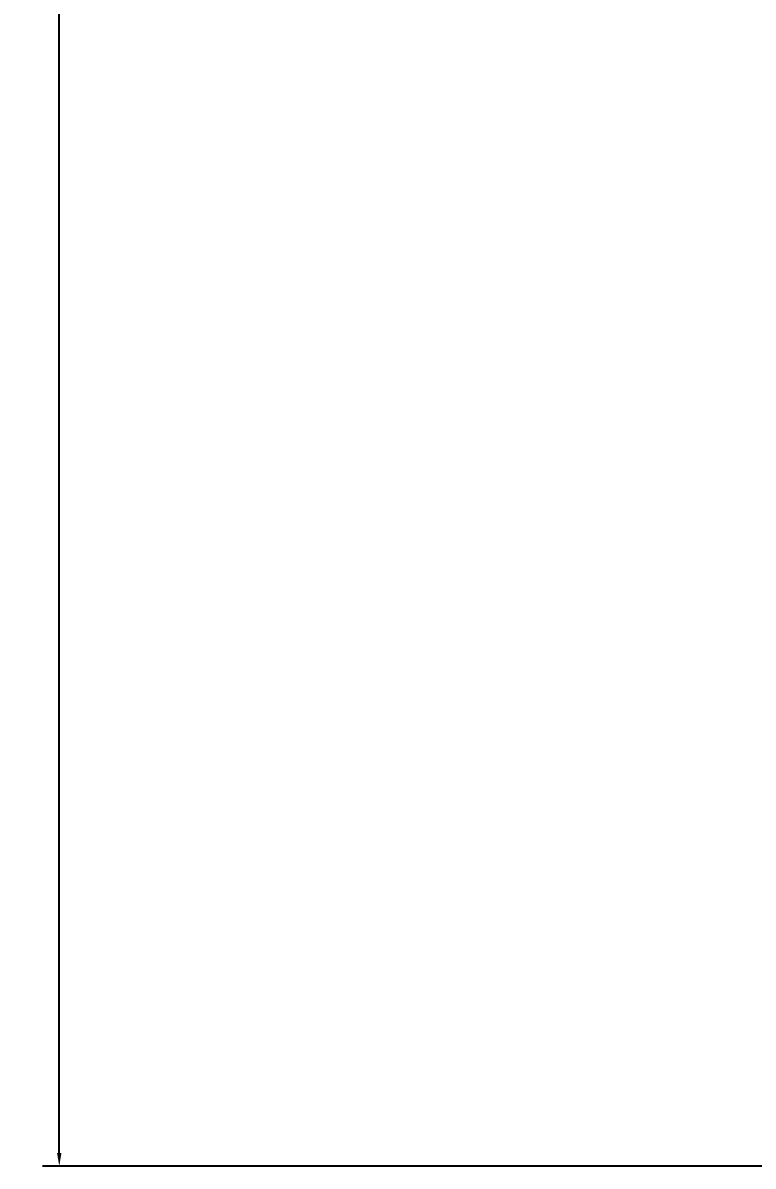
# Model space of a CAD drawing. Header units: millimetres. Extents: x 0 to 3000, y 0 to 3000.
# Drawn here: x 1315.8 to 1455.5, y 253.7 to 472.4 of the extents above; entities that cross this region are included whole.
import ezdxf

# ---------------------------------------------------------------- set-up
doc = ezdxf.new("R2010")
doc.units = ezdxf.units.MM
doc.layers.add('Dimension (ANSI)', color=7, linetype='Continuous', lineweight=25)
doc.styles.add('Note Text (ANSI)', font='tahoma.ttf')
doc.dimstyles.new('Default - mm (ANSI)', dxfattribs={"dimtxt": 10, "dimasz": 2.5, "dimexe": 3.175, "dimexo": 1.6002, "dimgap": 0.8, "dimtad": 0, "dimtoh": 1, "dimrnd": 1e-08, "dimzin": 4, "dimdsep": 46, "dimtxsty": 'Note Text (ANSI)', "dimcen": 0.09, "dimdle": 10, "dimclrd": 256, "dimclre": 256, "dimclrt": 256, "dimadec": 1, "dimazin": 1, "dimtfac": 0.3048, "dimtofl": 0, "dimtmove": 0, "dimatfit": 3, "dimfxl": 1, "dimtolj": 1, "dimtzin": 4, "dimlwd": -1, "dimlwe": -1, "dimarcsym": 0})

# ---------------------------------------------------------------- blocks, each defined once
blk = doc.blocks.new('*D17')
at = {"layer": 'Defpoints', "color": 0, "transparency": 16777216}
for p in [(1548.72, 1134.87), (1322.72, 253.67), (1548.72, 253.67)]:
    blk.add_point(p, dxfattribs=at)
at = {"layer": 'Dimension (ANSI)', "transparency": 16777216}
for p, q in [((1547.12, 1134.87), (1319.54, 1134.87)), ((1322.72, 1132.37), (1322.72, 743.43)), ((1322.72, 256.17), (1322.72, 645.11)), ((1547.12, 253.67), (1319.54, 253.67))]:
    blk.add_line(p, q, dxfattribs=at)
for points in [[(1322.3, 1132.37), (1323.13, 1132.37), (1322.72, 1134.87)], [(1322.3, 256.17), (1323.13, 256.17), (1322.72, 253.67)]]:
    blk.add_solid(points, dxfattribs=at)
at = {"layer": 'Dimension (ANSI)', "transparency": 16777216, "insert": (1316.18, 645.91), "char_height": 10, "attachment_point": 1, "rotation": 90, "style": 'Note Text (ANSI)'}
blk.add_mtext('\\A1;881.20 [34.7 in]', dxfattribs=at)

msp = doc.modelspace()

# ---------------------------------------------------------------- dimensions: what is measured, and where the dimension line sits
at = {"layer": 'Dimension (ANSI)'}
dim = msp.add_linear_dim(base=(1322.7168, 253.667), p1=(1548.7168, 1134.867), p2=(1548.7168, 253.667), angle=90, dimstyle='Default - mm (ANSI)', override={"dimgap": 0.8, "dimtoh": 0, "dimdec": 2, "dimtol": 0, "dimlim": 0, "dimtp": 0, "dimtm": 0, "dimtdec": 2, "dimatfit": 1}, dxfattribs=at)
dim.commit()
dim.dimension.update_dxf_attribs({"geometry": '*D17', "text_midpoint": (1322.7168, 694.267), "dimtype": 160})

doc.saveas('drawing.dxf')
